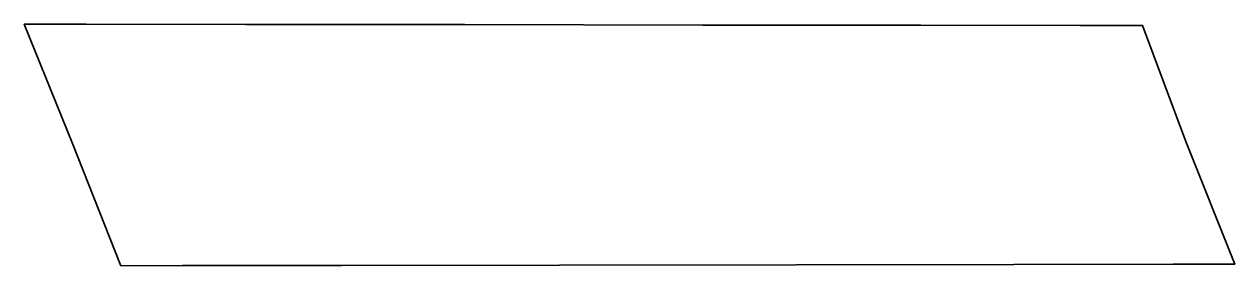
# Model space of a CAD drawing. Extents: x 0 to 6110, y -1218 to 0.
import ezdxf

# ---------------------------------------------------------------- set-up
doc = ezdxf.new("R2010")
doc.units = 0
doc.linetypes.add('Solid', pattern=[0])

msp = doc.modelspace()

# ---------------------------------------------------------------- linework, layer by layer
at = {"color": 0, "linetype": 'Solid', "lineweight": 35}
msp.add_lwpolyline([(243, -602), (0, 0), (313, 0), (1119, -1), (2222, -2), (3423, -4), (4526, -5), (5332, -6), (5645, -6), (5863, -591), (6110, -1210), (5799, -1210), (4995, -1211), (3897, -1213), (2701, -1215), (1602, -1216), (799, -1217), (488, -1218), (243, -602)], close=True, dxfattribs=at)

doc.saveas('drawing.dxf')
